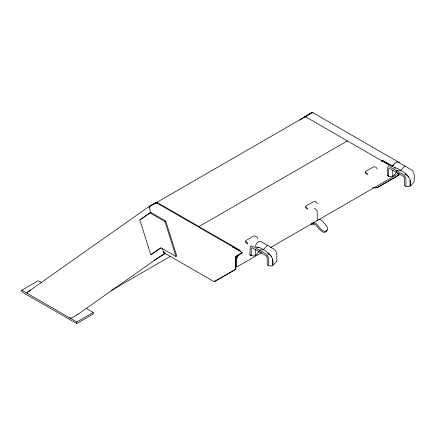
<?xml version="1.0" encoding="UTF-8"?>
<svg xmlns="http://www.w3.org/2000/svg" width="436" height="436" viewBox="0 0 436 436"><rect width="100%" height="100%" fill="white"/><g stroke="black" fill="none" stroke-linecap="round" stroke-linejoin="round"><path stroke-width="0.65" d="M272.68 259.491L272.68 265.328C275.062 256.221 266.249 250.76 259.404 247.485L256.45 247.027L258.466 247.419M410.08 186.003L410.08 180.166M326.929 229.805L326.815 230.786L325.757 231.968L324.068 232.372C318.727 231.276 317.588 224.142 312.013 222.96M149.177 207.754L149.553 206.168L155.815 202.555L156.453 202.615L156.971 203.41M398.139 172.89L397.316 174.318L270.68 247.43M255.343 246.678L255.66 245.228L257.049 242.77L257.938 242.029M313.855 223.679L313.609 224.671L311.898 224.84L311.086 223.957M69.629 317.882L71.564 318.051L77.744 314.454L77.864 314.034M238.138 255.431L237.402 257.758L236.367 258.886L236.394 266.75L237.108 266.81L261.845 252.531M305.255 117.289L305.903 116.167L312.089 112.592A1.166 0.676 -60 0 1 312.912 113.071M381.527 161.32L382.334 160.105L392.242 165.827L392.242 166.443L393.332 165.811M214.468 281.514L214.321 281.803L163.805 252.635L162.208 248.198M305.718 117.175L305.892 116.788M312.656 112.679L311.68 112.564L305.413 116.189L305.167 116.761L311.876 112.88M393.054 165.903L394.449 163.446L395.338 162.704M235.544 258.406L237.418 255.845M214.321 281.803L235.865 269.208L235.865 257.06L242.16 253.093L242.16 252.477L232.252 246.754L232.835 246.678L233.08 247.337M257.436 238.884L257.153 237.407L256.472 236.694L254.548 235.86L253.725 236.056L245.757 240.656L245.414 242.084L247.01 243.288L247.01 243.969M377.244 169.184L376.284 167.522L374.361 166.688L373.538 166.884L365.564 171.484L365.226 172.912L366.818 174.117M382.078 161.064L382.334 160.105M259.066 251.479L256.526 254.668L254.215 255.997L251.25 255.703L249.877 254.913L250.204 246.716L251.098 245.98L252.624 246.275L265.818 253.888C269.682 256.553 268.385 261.753 268.565 265.698L271.53 265.993L273.841 264.663L276.805 260.941C276.626 256.995 277.923 251.795 274.053 249.13L260.864 241.517L259.338 241.222L258.444 241.958M396.466 172.155L393.921 175.343L391.615 176.673L388.65 176.378L387.272 175.588L387.599 167.391L388.498 166.65L390.024 166.95L403.213 174.564C407.077 177.229 405.78 182.428 405.96 186.374L408.924 186.668L411.235 185.338L414.2 181.616C414.02 177.67 415.317 172.471 411.453 169.806L398.264 162.192L396.733 161.898L395.839 162.633M149.553 206.168L27.359 292.305L27.021 293.166M267.459 245.321L263.339 249.757L259.218 250.079L259.218 251.823M404.859 165.996L400.738 170.432L396.618 170.754L396.618 172.498M139.831 219.946L150.72 212.37L165.756 221.057L176.771 255.981L175.948 256.455L160.9 247.757L150.834 254.858L139.831 219.946L150.72 212.37M299.864 120.096L305.413 116.189M160.666 248.03L150.834 254.858M77.744 314.454L165.228 252.787M156.584 202.5L305.325 116.625L345.917 140.06L346.871 141.242M157.134 203.307L197.53 226.36M304.971 116.832L305.325 116.625M198.631 226.775L347.372 140.899L387.964 164.334L388.912 165.517M347.018 141.106L347.372 140.899M199.181 227.581L239.577 250.635M149.183 206.806L156.453 202.615M86.23 308.383L93.244 312.432L93.244 314.018L76.758 323.539L21.8 291.809L21.8 290.223L38.286 280.702L41.796 282.73M27.359 292.305L30.689 290.387M149.897 212.844L164.933 221.532L165.756 221.057M153.913 260.325L165.691 253.529M111.202 290.518L170.672 256.177M21.8 290.223L76.758 321.953L93.244 312.432M242.16 252.477L236.138 255.954A1.166 0.676 -60 0 0 235.315 257.382L235.315 269.524M392.242 165.827L393.882 164.879M235.865 269.208L214.861 281.204L214.468 280.882M164.655 252.76L163.805 252.635M311.827 223.69L313.544 223.406M373.908 187.278L377.494 187.311L398.542 175.288L398.542 173.266M372.693 187.916L377.129 187.785L399.093 174.972L399.093 173.621M395.861 168.094L393.844 167.697L396.798 168.16C403.649 171.435 412.451 176.896 410.08 186.003M235.571 266.271L236.285 266.336M387.272 175.588L388.46 175.703M249.877 254.913L251.065 255.027M164.219 252.58L163.369 251.806M312.498 112.483L398.978 162.41M382.334 160.72L392.242 166.443M405.96 186.374L404.586 185.583L404.586 177.97L403.747 176.613L389.484 168.378L388.65 168.765L388.65 176.378M365.564 172.438L367.346 173.79L367.63 174.738M314.383 208.146L316.727 210.059L317.212 211.683L317.212 220.567M306.917 208.702L305.32 207.498M318.967 219.041L322.504 221.085L326.815 226.448L327.67 228.339L327.501 229.805L326.444 230.993L324.755 231.396C319.55 230.508 318.623 223.537 313.473 222.213M245.757 241.609L247.534 242.961L247.817 243.909M268.565 265.698L267.192 264.908L267.192 257.295L266.352 255.937L252.09 247.703L251.25 248.089L251.25 255.703M156.938 202.293L197.53 225.728L198.484 226.911M198.985 226.567L239.577 250.002L240.525 251.185M404.81 174.329L406.139 175.223M267.415 253.654L268.745 254.548M405.611 173.724L408.706 177.065M268.216 253.049L271.306 256.39M156.851 203.329L156.568 202.642L156.143 202.626L149.962 206.195A1.166 0.676 -60 0 0 149.134 207.623L150.845 212.937M164.933 221.532L175.948 256.455M317.343 203.77L316.378 202.108L314.454 201.274L305.663 206.07L305.32 206.55L307.44 208.375L307.723 209.324M392.771 170.487L392.765 176.008M255.376 249.812L255.371 255.333M76.758 321.953L76.758 323.539M398.264 162.35A1.166 0.676 -60 0 1 399.093 162.824"/></g></svg>
